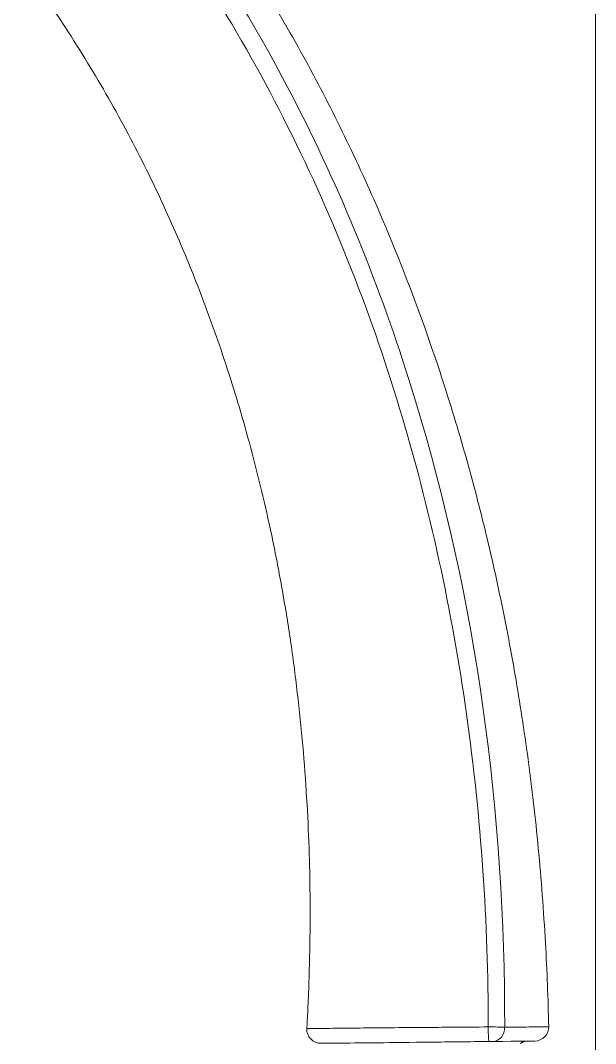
# Model space of a CAD drawing. Extents: x 900 to 2324, y -1513 to 827.
# Drawn here: x 2017.6 to 2079.1, y -853.6 to -744.2 of the extents above; entities that cross this region are included whole.
import ezdxf

# ---------------------------------------------------------------- set-up
doc = ezdxf.new("R2010")
doc.units = 0
doc.header["$LTSCALE"] = 4
doc.header["$MEASUREMENT"] = 0
doc.layers.add('1', color=7, linetype='CONTINUOUS')
doc.layers.add('치수선', color=7, linetype='CONTINUOUS', lineweight=20)

msp = doc.modelspace()

# ---------------------------------------------------------------- linework, layer by layer
at = {"layer": '1', "color": 7, "linetype": 'Continuous', "lineweight": 18, "extrusion": (-3.73237e-06, -6.73035e-06, 1)}
msp.add_arc((2049.71, -852.04, 0), 1.5, 176.7539, 270.6153, dxfattribs=at)
at = {"layer": '1', "color": 7, "linetype": 'Continuous', "lineweight": 18}
msp.add_arc((2072.58, -851.8), 1.5, 270.6153, 1.2757, dxfattribs=at)
at = {"layer": '1', "color": 7, "linetype": 'Continuous', "lineweight": 13}
for centre, major_axis, ratio, start_param, end_param in [((2067.68, -851.85), (-0.02, 1.5), 0.046231, 1.531997, 3.141593), ((2068.12, -851.84), (0.02, -1.5), 0.829516, 0, 1.58079)]:
    msp.add_ellipse(centre, major_axis=major_axis, ratio=ratio, start_param=start_param, end_param=end_param, dxfattribs=at)
at = {"layer": '1', "color": 7, "linetype": 'Continuous', "lineweight": 18}
for points, knots in [([(2069.37, -851.82), (2069.43, -829.08), (2066.41, -806.36), (2056.45, -773.73), (2052.26, -763.21), (2041.94, -743.01), (2035.82, -733.37), (2028.72, -724.46)], [0, 0, 0, 0, 0.5, 0.5, 0.75, 0.75, 1, 1, 1, 1]), ([(2032.3, -724.32), (2034.13, -726.68), (2037.69, -731.51), (2042.67, -739.05), (2047.3, -746.88), (2051.56, -754.96), (2056.73, -766.03), (2061.1, -777.36), (2064.66, -788.67), (2066.94, -797.05), (2068.88, -805.48), (2070.54, -814.11), (2071.92, -823.09), (2073.02, -832.59), (2073.76, -842.28), (2074.02, -848.77), (2074.08, -851.76)], [0, 0, 0, 0, 0.066499, 0.133873, 0.201247, 0.268621, 0.335995, 0.470742, 0.538116, 0.60549, 0.672864, 0.740238, 0.807612, 0.874986, 0.94236, 1, 1, 1, 1]), ([(2017.58, -738.04), (2018.92, -739.84), (2021.94, -744.1), (2025.48, -749.77), (2028.35, -754.86), (2030.37, -758.69), (2032.25, -762.53), (2034.56, -767.6), (2037.15, -773.94), (2039.91, -781.83), (2042.41, -790.3), (2044.08, -797.31), (2045.09, -802.37), (2045.73, -805.85), (2046.48, -810.4), (2047.22, -816.04), (2047.81, -821.72), (2048.22, -827.32), (2048.47, -832.7), (2048.57, -837.73), (2048.56, -842.27), (2048.47, -846.2), (2048.35, -849.39), (2048.26, -851.13), (2048.22, -851.83), (2048.21, -851.96)], [0, 0, 0, 0, 0.056439, 0.131201, 0.168582, 0.205963, 0.243344, 0.280725, 0.355487, 0.430249, 0.50501, 0.579772, 0.598463, 0.617153, 0.654534, 0.691915, 0.729296, 0.766677, 0.804058, 0.841439, 0.87882, 0.916201, 0.953582, 0.990962, 1, 1, 1, 1]), ([(2067.7, -853.35), (2065.55, -853.37), (2063.46, -853.39), (2059.39, -853.44), (2057.46, -853.46), (2054.02, -853.5), (2052.52, -853.51), (2050.34, -853.54), (2049.72, -853.54), (2049.72, -853.54)], [0, 0, 0, 0, 0.25, 0.25, 0.5, 0.5, 0.75, 0.75, 1, 1, 1, 1]), ([(2068.14, -853.34), (2068.11, -853.34), (2068.06, -853.35), (2067.97, -853.35), (2067.92, -853.35), (2067.81, -853.35), (2067.76, -853.35), (2067.7, -853.35)], [0, 0, 0, 0, 0.341939, 0.341939, 0.670963, 0.670963, 1, 1, 1, 1])]:
    msp.add_open_spline(points, degree=3, knots=knots, dxfattribs=at)
at = {"layer": '1', "color": 7, "linetype": 'Continuous', "lineweight": 13}
for points, knots in [([(2027.78, -726.4), (2034.65, -735.16), (2040.67, -744.67), (2050.78, -764.57), (2054.89, -774.94), (2061.38, -796.36), (2063.73, -807.28), (2066.85, -829.44), (2067.61, -840.63), (2067.61, -851.79)], [0, 0, 0, 0, 0.25, 0.25, 0.5, 0.5, 0.75, 0.75, 1, 1, 1, 1]), ([(2048.21, -851.96), (2048.23, -851.96), (2048.28, -851.96), (2048.62, -851.95), (2049.17, -851.98), (2050.17, -851.94), (2051.95, -851.93), (2054.43, -851.9), (2057.37, -851.87), (2060.49, -851.85), (2064.01, -851.82), (2066.34, -851.8), (2067.61, -851.79)], [0, 0, 0, 0, 0.062942, 0.125399, 0.178434, 0.250566, 0.375485, 0.50035, 0.6089, 0.749426, 0.863477, 1, 1, 1, 1]), ([(2069.37, -851.82), (2069.78, -851.81), (2070.64, -851.81), (2071.74, -851.8), (2072.7, -851.78), (2073.46, -851.77), (2073.98, -851.77), (2074.05, -851.76), (2074.08, -851.76)], [0, 0, 0, 0, 0.139879, 0.290529, 0.451919, 0.624003, 0.806723, 1, 1, 1, 1])]:
    msp.add_open_spline(points, degree=3, knots=knots, dxfattribs=at)
msp.add_open_spline([(2067.61, -851.79), (2068.27, -851.79), (2069, -851.8), (2069.37, -851.82)], degree=3, dxfattribs=at)
at = {"layer": '1', "color": 7, "linetype": 'Continuous', "lineweight": 18}
for points, degree in [([(2072.6, -853.3), (2072.6, -853.3), (2071.06, -853.31), (2068.14, -853.34)], 3), ([(2071.09, -853.55), (2071.18, -853.48), (2071.29, -853.43)], 2)]:
    msp.add_open_spline(points, degree=degree, dxfattribs=at)
msp.add_rational_spline([(2071.71, -853.31), (2071.33, -853.31), (2071.05, -853.56)], [1, 0.864806218807, 0.854421583602], degree=2, dxfattribs=at)
at = {"layer": '치수선'}
msp.add_line((2079.09, -1126.61), (2079.09, -654.93), dxfattribs=at)

doc.saveas('drawing.dxf')
